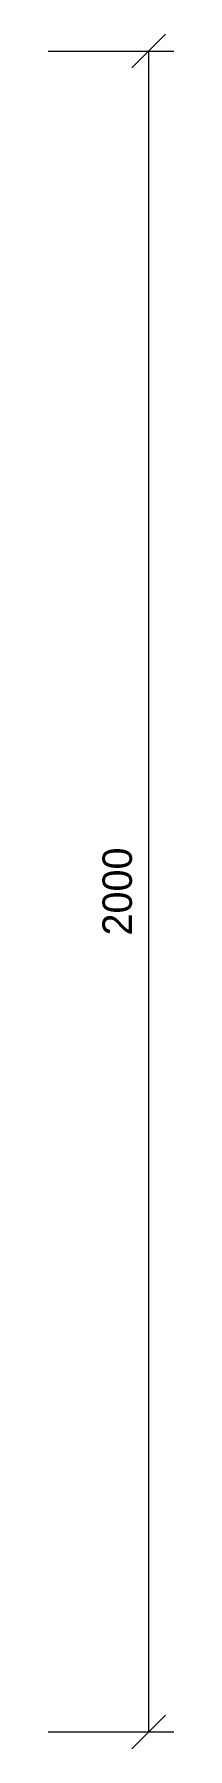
# Model space of a CAD drawing. Header units: metres. Extents: x 10 to 831, y 10 to 584.
# Drawn here: x 132.5 to 140, y 131.5 to 233.5 of the extents above; entities that cross this region are included whole.
import ezdxf
from ezdxf.enums import TextEntityAlignment as Align

# ---------------------------------------------------------------- set-up
doc = ezdxf.new("R2010")
doc.units = ezdxf.units.M
doc.layers.add('DIM', color=1, linetype='Continuous', lineweight=13)

msp = doc.modelspace()

# ---------------------------------------------------------------- linework, layer by layer
at = {"layer": 'DIM'}
for p, q in [((137.5, 231.5), (139.5, 233.5)), ((132.5, 232.5), (140, 232.5)), ((138.5, 132.5), (138.5, 232.5)), ((137.5, 131.5), (139.5, 133.5)), ((132.5, 132.5), (140, 132.5))]:
    msp.add_line(p, q, dxfattribs=at)

# ---------------------------------------------------------------- texts
msp.add_text('2000', height=1.76, rotation=90, dxfattribs=at).set_placement((137.5, 182.5), align=Align.CENTER)

doc.saveas('drawing.dxf')
